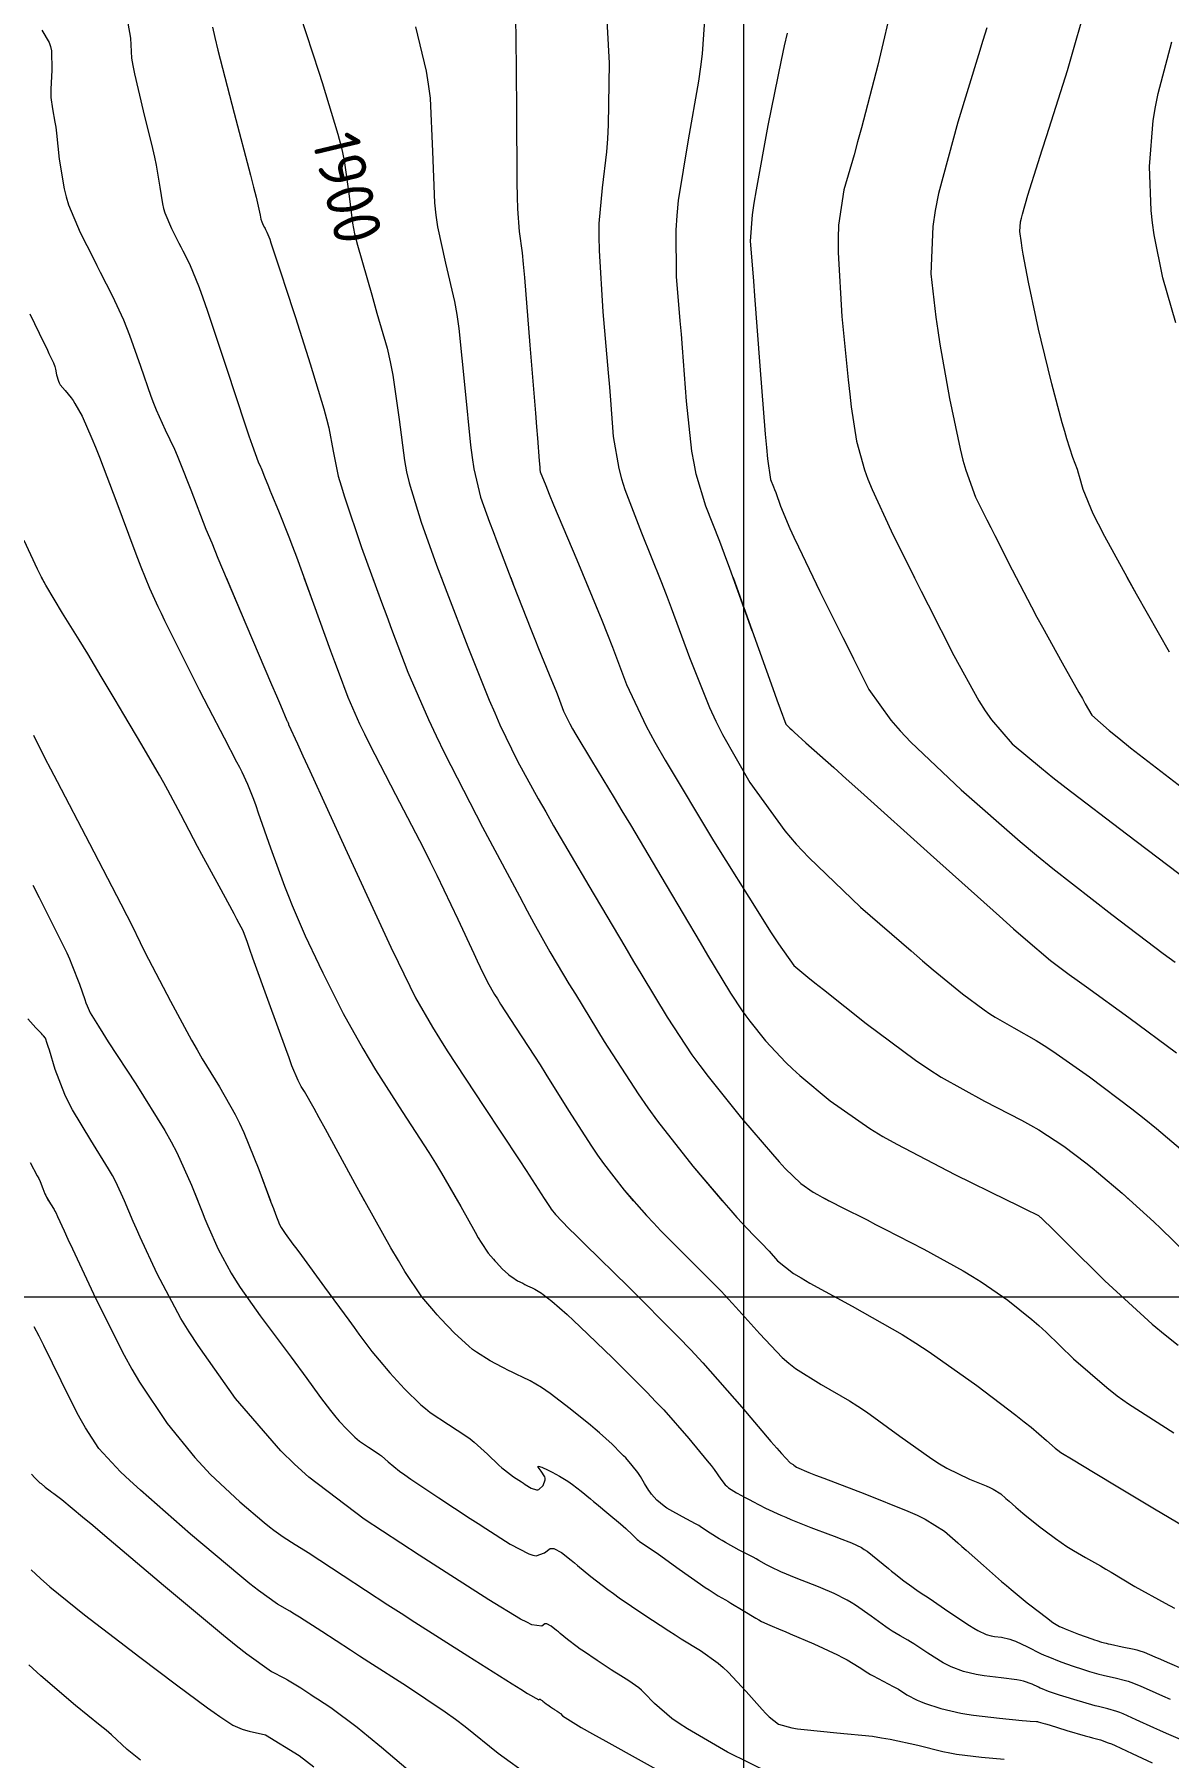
# Model space of a CAD drawing. Header units: millimetres. Extents: x 837475 to 838477, y 1189012 to 1191015.
# Drawn here: x 838219.6 to 838310.6, y 1189176.9 to 1189315.1 of the extents above; entities that cross this region are included whole.
import ezdxf

# ---------------------------------------------------------------- set-up
doc = ezdxf.new("R2010")
doc.units = ezdxf.units.MM
doc.header["$LTSCALE"] = 0.3
doc.layers.add('COORD', color=253, linetype='Continuous', lineweight=20)
doc.layers.add('COTAS 10', color=7, linetype='Continuous', lineweight=9, true_color=0x6e3e2d)
doc.layers.add('COTAS INT', color=7, linetype='Continuous', lineweight=5, true_color=0x9fa19f)
doc.styles.get("Standard").update_dxf_attribs({"font": 'isocp2.shx', "bigfont": '@extfont2.shx'})

msp = doc.modelspace()

# ---------------------------------------------------------------- linework, layer by layer
at = {"layer": 'COORD'}
for p, q in [((838276.51, 1189013.87), (838276.51, 1191013.87)), ((837476.51, 1189213.87), (838476.51, 1189213.87))]:
    msp.add_line(p, q, dxfattribs=at)
at = {"layer": 'COTAS 10'}
for points in [[(838240.88, 1189316.78), (838242.4, 1189312.13), (838242.66, 1189311.28), (838243.92, 1189307.15), (838244.21, 1189306.04), (838244.44, 1189305.04), (838244.81, 1189302.4), (838245.09, 1189300.01), (838245.27, 1189299.16), (838245.49, 1189298.24), (838246.65, 1189294.25), (838247.06, 1189292.8), (838247.87, 1189289.98), (838248.12, 1189288.87), (838248.34, 1189287.81), (838248.83, 1189284.25), (838249.26, 1189280.96), (838249.44, 1189280.07), (838249.64, 1189279.18), (838250.6, 1189276.01), (838251.85, 1189272.58), (838252.25, 1189271.52)], [(838279.97, 1189315.26), (838279.75, 1189314.24), (838279.51, 1189313.09), (838278.44, 1189307.83), (838277.48, 1189302.68), (838277.31, 1189301.6), (838277.17, 1189300.67), (838277.01, 1189298.57), (838277.19, 1189296.35), (838277.27, 1189295.35), (838277.36, 1189294.19), (838277.78, 1189288.57), (838278.22, 1189283.09), (838278.32, 1189282), (838278.41, 1189281.11), (838278.65, 1189279.44), (838278.88, 1189278.85), (838278.97, 1189278.63), (838279.06, 1189278.39), (838279.44, 1189277.31), (838280.19, 1189275.51), (838280.51, 1189274.81), (838280.88, 1189274.03), (838282.6, 1189270.47)], [(838220.48, 1189270.97), (838220.15, 1189271.6), (838219.82, 1189272.24), (838218.76, 1189274.55)], [(838312.61, 1189177.9), (838310.41, 1189178.85), (838309.89, 1189179.08), (838309.41, 1189179.3), (838307.99, 1189179.95), (838306.93, 1189180.42), (838306.68, 1189180.52), (838306.44, 1189180.61), (838305.71, 1189180.82), (838304.95, 1189181), (838304.7, 1189181.07), (838304.42, 1189181.14), (838303.25, 1189181.48), (838302.1, 1189181.84), (838301.84, 1189181.92), (838301.6, 1189182), (838300.94, 1189182.22), (838300.43, 1189182.42), (838300.29, 1189182.49), (838300.15, 1189182.55), (838299.64, 1189182.8), (838298.95, 1189183.04), (838298.7, 1189183.1), (838298.41, 1189183.16), (838297.15, 1189183.32), (838295.8, 1189183.48), (838295.46, 1189183.53), (838295.15, 1189183.59), (838294.12, 1189183.82), (838293.13, 1189184.2), (838292.83, 1189184.35), (838292.51, 1189184.52), (838291.28, 1189185.28), (838290.14, 1189186.04), (838289.88, 1189186.2), (838289.65, 1189186.34), (838289.04, 1189186.69), (838288.41, 1189187.06), (838288.17, 1189187.22), (838287.91, 1189187.4), (838286.73, 1189188.25), (838285.45, 1189189.14), (838285.12, 1189189.35), (838284.8, 1189189.53), (838283.75, 1189190.07), (838282.69, 1189190.52), (838282.36, 1189190.66), (838282.02, 1189190.8), (838280.69, 1189191.32), (838279.46, 1189191.82), (838279.19, 1189191.94), (838278.95, 1189192.05), (838278.31, 1189192.38), (838277.71, 1189192.73), (838277.49, 1189192.85), (838277.24, 1189192.99), (838276.14, 1189193.56), (838275.02, 1189194.17), (838274.75, 1189194.32), (838274.51, 1189194.47), (838273.8, 1189194.93), (838273.11, 1189195.38), (838272.88, 1189195.52), (838272.63, 1189195.66), (838271.57, 1189196.22), (838270.55, 1189196.78), (838270.31, 1189196.93), (838270.1, 1189197.07), (838269.51, 1189197.56), (838269.09, 1189198.05), (838268.98, 1189198.2), (838268.88, 1189198.34), (838268.54, 1189198.9), (838268.21, 1189199.47), (838268.1, 1189199.62), (838267.99, 1189199.78), (838267.55, 1189200.34), (838267.02, 1189200.95), (838266.85, 1189201.13), (838266.67, 1189201.32), (838265.93, 1189202.05), (838264.93, 1189202.96), (838264.58, 1189203.26), (838264.2, 1189203.58), (838262.57, 1189204.89), (838260.97, 1189206.11), (838260.6, 1189206.37), (838260.27, 1189206.6), (838259.36, 1189207.14), (838258.73, 1189207.44), (838258.58, 1189207.51), (838258.45, 1189207.57), (838258.02, 1189207.78), (838257.51, 1189208.03), (838257.32, 1189208.13), (838257.11, 1189208.24), (838256.15, 1189208.73), (838255.04, 1189209.43), (838254.73, 1189209.66), (838254.42, 1189209.91), (838253.29, 1189210.96), (838252.19, 1189212.12), (838251.9, 1189212.44), (838251.62, 1189212.75), (838250.65, 1189213.88), (838249.3, 1189215.9), (838248.78, 1189216.78), (838248.18, 1189217.8), (838245.48, 1189222.64), (838242.93, 1189227.32), (838242.42, 1189228.24), (838242.01, 1189228.99), (838241.24, 1189230.35), (838241.04, 1189230.66), (838240.99, 1189230.75), (838240.93, 1189230.85), (838240.73, 1189231.23), (838240.24, 1189232.42), (838240.01, 1189233.04), (838239.74, 1189233.77), (838238.41, 1189237.44), (838237.11, 1189241.04), (838236.86, 1189241.73), (838236.66, 1189242.3), (838236.32, 1189243.23), (838236.01, 1189243.83), (838235.82, 1189244.18), (838235.59, 1189244.61), (838234.39, 1189246.82), (838233.01, 1189249.37), (838232.67, 1189250.01), (838232.35, 1189250.62), (838231.32, 1189252.58), (838230.29, 1189254.51), (838229.96, 1189255.1), (838229.61, 1189255.72), (838228.2, 1189258.15), (838226.76, 1189260.58), (838226.06, 1189261.77), (838224.94, 1189263.65), (838223.85, 1189265.47), (838223.52, 1189266.01), (838223.17, 1189266.57), (838221.83, 1189268.71), (838220.48, 1189270.97), (838220.15, 1189271.59)], [(838252.23, 1189271.59), (838252.25, 1189271.52), (838252.67, 1189270.41), (838254.35, 1189266.01), (838256.07, 1189261.74), (838256.51, 1189260.72), (838256.93, 1189259.76), (838258.34, 1189256.85), (838260, 1189253.82), (838260.6, 1189252.78), (838261.24, 1189251.65), (838264.05, 1189246.85), (838266.94, 1189241.97), (838267.65, 1189240.79), (838268.31, 1189239.68), (838270.35, 1189236.3), (838272.34, 1189233.3), (838272.97, 1189232.44), (838273.63, 1189231.55), (838276.31, 1189228.22), (838278.8, 1189225.32), (838279.34, 1189224.71), (838279.83, 1189224.18), (838281.07, 1189222.98), (838282.07, 1189222.28), (838282.42, 1189222.08), (838282.78, 1189221.87), (838284.33, 1189221.07), (838286.39, 1189220.04), (838287.08, 1189219.69), (838287.82, 1189219.31), (838290.95, 1189217.69), (838294.09, 1189215.96), (838294.84, 1189215.51), (838295.55, 1189215.08), (838297.69, 1189213.62), (838299.6, 1189212.07), (838300.17, 1189211.57), (838300.75, 1189211.05), (838302.97, 1189208.91), (838305.62, 1189206.59), (838306.47, 1189205.94), (838307.37, 1189205.3), (838311.02, 1189202.97)], [(838282.06, 1189271.59), (838282.6, 1189270.47), (838284.45, 1189266.76), (838284.89, 1189265.88), (838285.3, 1189265.05), (838286.54, 1189262.6), (838288.31, 1189260.13), (838289.05, 1189259.29), (838289.91, 1189258.38), (838293.93, 1189254.54), (838298.68, 1189250.4), (838299.99, 1189249.31), (838301.3, 1189248.24), (838306.02, 1189244.54), (838310.16, 1189241.42), (838311.11, 1189240.72)], [(838246.07, 1189221.59), (838245.48, 1189222.64)], [(838282.78, 1189221.87), (838283.32, 1189221.59)], [(838259.38, 1189175.37), (838256.79, 1189177.25), (838254.13, 1189179.39), (838253.35, 1189179.97), (838252.54, 1189180.56), (838249.43, 1189182.64), (838246.42, 1189184.57), (838245.66, 1189185.06), (838244.94, 1189185.52), (838242.64, 1189187.02), (838240.84, 1189188.18), (838240.43, 1189188.43), (838240.06, 1189188.66), (838239.07, 1189189.22), (838237.56, 1189190.31), (838236.87, 1189190.86), (838236.05, 1189191.53), (838232.09, 1189194.85), (838228.08, 1189198.36), (838227.23, 1189199.14), (838226.49, 1189199.85), (838224.74, 1189201.72), (838223.66, 1189203.37), (838223.34, 1189203.94), (838223.01, 1189204.54), (838221.72, 1189207.13), (838220.34, 1189209.96), (838219.95, 1189210.72), (838219.54, 1189211.48)]]:
    msp.add_lwpolyline(points, dxfattribs=at)
at = {"layer": 'COTAS INT'}
for points in [[(838265.38, 1189318.76), (838265.69, 1189312.85), (838265.61, 1189307.9), (838265.55, 1189306.77), (838265.48, 1189305.74), (838265.13, 1189302.85), (838264.87, 1189299.97), (838264.86, 1189298.94), (838264.88, 1189297.81), (838265.18, 1189292.9), (838265.61, 1189287.99), (838265.71, 1189286.86), (838265.79, 1189285.82), (838266.02, 1189282.9), (838266.47, 1189280.33), (838266.69, 1189279.51), (838266.96, 1189278.65), (838268.28, 1189275.16), (838269.84, 1189271.31)], [(838288.52, 1189318.06), (838287.26, 1189312.68), (838285.94, 1189307.66), (838285.63, 1189306.52), (838285.35, 1189305.5), (838284.53, 1189302.68), (838284.1, 1189299.85), (838284.07, 1189298.8), (838284.07, 1189297.65), (838284.37, 1189292.53), (838284.87, 1189287.43), (838285, 1189286.29), (838285.12, 1189285.26), (838285.53, 1189282.53), (838286.18, 1189280.22), (838286.46, 1189279.46), (838286.79, 1189278.65), (838288.32, 1189275.32), (838290.2, 1189271.55)], [(838308, 1189270.25), (838305.46, 1189274.88), (838304.95, 1189275.85), (838304.53, 1189276.69), (838303.72, 1189278.63), (838303.44, 1189279.68), (838303.35, 1189279.96), (838303.27, 1189280.24), (838302.91, 1189281.21), (838302.42, 1189282.7), (838302.25, 1189283.3), (838302.05, 1189283.98), (838301.21, 1189287.13), (838300.35, 1189290.61), (838300.14, 1189291.51), (838299.95, 1189292.38), (838299.35, 1189295.27), (838298.93, 1189297.53), (838298.85, 1189298.01), (838298.78, 1189298.42), (838298.64, 1189299.35), (838298.71, 1189300.11), (838298.78, 1189300.4), (838298.86, 1189300.74), (838299.29, 1189302.26), (838300.12, 1189304.87), (838300.44, 1189305.89), (838300.81, 1189307.04), (838302.48, 1189312.26), (838304.17, 1189318.16)], [(838277.18, 1189267.3), (838275.38, 1189272.31), (838274.96, 1189273.45), (838274.57, 1189274.48), (838273.46, 1189277.3), (838272.68, 1189279.88), (838272.51, 1189280.76), (838272.34, 1189281.71), (838271.9, 1189285.74), (838271.57, 1189290), (838271.49, 1189291.1), (838271.4, 1189292.17), (838271.1, 1189295.74), (838271.07, 1189299.45), (838271.15, 1189300.61), (838271.27, 1189301.82), (838272.05, 1189306.69), (838272.89, 1189311.41), (838273.05, 1189312.54), (838273.18, 1189313.58), (838273.39, 1189316.69)], [(838220.17, 1189315.48), (838220.76, 1189314.51), (838220.86, 1189314.18), (838220.93, 1189313.82), (838220.96, 1189312.29), (838220.89, 1189310.77), (838220.89, 1189310.42), (838220.9, 1189310.09), (838221.03, 1189309.18), (838221.22, 1189308.11), (838221.28, 1189307.7), (838221.34, 1189307.24), (838221.55, 1189305.14), (838221.95, 1189302.75), (838222.12, 1189302.11), (838222.31, 1189301.48), (838223.24, 1189299.26), (838224.3, 1189297.17), (838224.58, 1189296.61), (838224.85, 1189296.07), (838225.8, 1189294.21), (838226.71, 1189292.25), (838226.96, 1189291.65), (838227.2, 1189291.02), (838228.08, 1189288.54), (838228.91, 1189286.14), (838229.13, 1189285.57), (838229.35, 1189285.03), (838230.07, 1189283.44), (838230.81, 1189281.89), (838231.03, 1189281.38), (838231.25, 1189280.84), (838232.12, 1189278.61), (838233.34, 1189275.47), (838233.8, 1189274.36), (838234.3, 1189273.14), (838236.53, 1189267.84)], [(838227.07, 1189316.04), (838227.27, 1189314.84), (838227.37, 1189313.25), (838227.46, 1189312.65), (838227.59, 1189311.99), (838228.31, 1189309.01), (838229.06, 1189305.99), (838229.22, 1189305.29), (838229.35, 1189304.66), (838229.63, 1189302.89), (838229.85, 1189301.55), (838229.94, 1189301.19), (838230.05, 1189300.83), (838230.57, 1189299.58), (838231.17, 1189298.41), (838231.33, 1189298.1), (838231.48, 1189297.79), (838232.02, 1189296.74), (838232.79, 1189294.85), (838233.09, 1189294.01), (838233.43, 1189293.03), (838234.99, 1189288.37), (838236.49, 1189283.84), (838236.79, 1189282.94), (838237.04, 1189282.21), (838237.54, 1189280.85), (838237.72, 1189280.47), (838237.77, 1189280.34), (838237.83, 1189280.21), (838238.04, 1189279.66), (838238.35, 1189278.87), (838238.47, 1189278.58), (838238.6, 1189278.27), (838239.17, 1189276.92), (838239.99, 1189274.84), (838240.29, 1189274.08), (838240.6, 1189273.23), (838241.98, 1189269.46)], [(838233.85, 1189315.73), (838234.04, 1189314.89), (838234.29, 1189313.88), (838235.59, 1189308.84), (838236.9, 1189303.86), (838237.15, 1189302.89), (838237.36, 1189302.08), (838237.7, 1189300.64), (838237.75, 1189300.34), (838237.77, 1189300.26), (838237.79, 1189300.19), (838237.91, 1189299.91), (838238.04, 1189299.65), (838238.08, 1189299.58), (838238.11, 1189299.51), (838238.23, 1189299.28), (838238.45, 1189298.72), (838238.54, 1189298.44), (838238.65, 1189298.12), (838239.19, 1189296.51), (838239.96, 1189294.14), (838240.22, 1189293.32), (838240.51, 1189292.45), (838241.7, 1189288.72), (838242.8, 1189285.11), (838243.02, 1189284.31), (838243.2, 1189283.59), (838243.54, 1189281.71), (838243.96, 1189279.71), (838244.18, 1189278.93), (838244.45, 1189278.04), (838245.83, 1189274), (838247.43, 1189269.6)], [(838250.14, 1189315.76), (838251.01, 1189312.21), (838251.18, 1189311.15), (838251.32, 1189310.04), (838251.53, 1189305.76), (838251.69, 1189301.64), (838251.79, 1189300.64), (838251.91, 1189299.7), (838252.56, 1189296.79), (838253.29, 1189293.73), (838253.46, 1189292.69), (838253.63, 1189291.56), (838254.12, 1189286.79), (838254.56, 1189282.21), (838254.69, 1189281.21), (838254.83, 1189280.31), (838255.36, 1189278.03), (838256.1, 1189276.01), (838256.38, 1189275.28), (838256.69, 1189274.48), (838258.03, 1189270.97)], [(838258.18, 1189316.19), (838258.21, 1189315.01), (838258.25, 1189309.13), (838258.29, 1189303.28), (838258.31, 1189302.12), (838258.33, 1189301.15), (838258.46, 1189299.34), (838258.7, 1189297.62), (838258.79, 1189296.73), (838258.89, 1189295.65), (838259.34, 1189290.22), (838259.77, 1189284.76), (838259.85, 1189283.67), (838259.93, 1189282.75), (838260.07, 1189280.95), (838260.12, 1189280.43), (838260.12, 1189280.33), (838260.13, 1189280.24), (838260.15, 1189280.07), (838260.6, 1189278.96), (838260.89, 1189278.27), (838261.24, 1189277.42), (838263.09, 1189273.01), (838265.1, 1189268.15)], [(838296, 1189315.67), (838295.69, 1189314.65), (838295.34, 1189313.5), (838293.67, 1189308.1), (838292.13, 1189302.38), (838291.86, 1189301.01), (838291.66, 1189299.74), (838291.51, 1189295.94), (838291.91, 1189292.47), (838292.06, 1189291.41), (838292.23, 1189290.3), (838293, 1189285.94), (838293.85, 1189281.9), (838294.08, 1189280.99), (838294.31, 1189280.18), (838295.09, 1189278.03), (838296.01, 1189276.2), (838296.31, 1189275.59), (838296.64, 1189274.94), (838298.03, 1189272.21), (838299.58, 1189269.23)], [(838311.18, 1189292.01), (838310.13, 1189295.63), (838309.43, 1189299.08), (838309.3, 1189300.04), (838309.19, 1189301.01), (838309.05, 1189304.55), (838309.35, 1189308.25), (838309.53, 1189309.33), (838309.74, 1189310.42), (838310.85, 1189314.55)], [(838219.2, 1189292.74), (838220.33, 1189290.4), (838220.56, 1189289.94), (838220.74, 1189289.55), (838221.11, 1189288.8), (838221.22, 1189288.5), (838221.24, 1189288.4), (838221.27, 1189288.29), (838221.35, 1189287.83), (838221.5, 1189287.32), (838221.57, 1189287.19), (838221.65, 1189287.05), (838222.03, 1189286.58), (838222.52, 1189285.99), (838222.67, 1189285.77), (838222.82, 1189285.54), (838223.39, 1189284.52), (838224.19, 1189282.74), (838224.48, 1189282.04), (838224.79, 1189281.24), (838226.19, 1189277.57), (838227.55, 1189273.92), (838227.85, 1189273.13), (838228.12, 1189272.43), (838228.8, 1189270.73)], [(838228.46, 1189271.59), (838228.8, 1189270.73), (838229.47, 1189269.26), (838229.73, 1189268.72), (838230.02, 1189268.12), (838231.34, 1189265.46), (838232.8, 1189262.58), (838233.18, 1189261.84), (838233.55, 1189261.12), (838234.8, 1189258.73), (838235.8, 1189256.8), (838236.02, 1189256.38), (838236.21, 1189255.99), (838236.68, 1189255), (838237.14, 1189253.8), (838237.33, 1189253.28), (838237.54, 1189252.69), (838238.53, 1189249.9), (838239.65, 1189246.81), (838239.96, 1189246.03), (838240.26, 1189245.28), (838241.3, 1189242.84), (838242.39, 1189240.53), (838242.72, 1189239.86), (838243.06, 1189239.18), (838244.36, 1189236.61), (838245.93, 1189233.79), (838246.43, 1189232.95), (838246.95, 1189232.08), (838249.09, 1189228.75), (838251.23, 1189225.45), (838251.75, 1189224.61), (838252.24, 1189223.8), (838253.78, 1189221.13), (838254.94, 1189219.06), (838255.19, 1189218.62), (838255.42, 1189218.24), (838255.99, 1189217.38), (838256.41, 1189216.9), (838256.53, 1189216.76), (838256.65, 1189216.62), (838257.12, 1189216.13), (838257.61, 1189215.68), (838257.74, 1189215.57), (838257.88, 1189215.47), (838258.35, 1189215.17), (838258.76, 1189214.96), (838258.85, 1189214.91), (838258.93, 1189214.87), (838259.15, 1189214.76), (838259.33, 1189214.68), (838259.39, 1189214.65), (838259.46, 1189214.62), (838259.73, 1189214.49), (838260.12, 1189214.26), (838260.26, 1189214.16), (838260.41, 1189214.05), (838261.1, 1189213.52), (838262.33, 1189212.45), (838262.82, 1189211.99), (838263.38, 1189211.47), (838265.96, 1189208.98), (838268.74, 1189206.2), (838269.42, 1189205.49), (838270.07, 1189204.8), (838272.09, 1189202.52), (838273.56, 1189200.73), (838273.87, 1189200.35), (838274.12, 1189200.02), (838274.66, 1189199.24), (838275, 1189198.8), (838275.13, 1189198.68), (838275.27, 1189198.56), (838275.92, 1189198.15), (838276.72, 1189197.72), (838276.97, 1189197.59), (838277.23, 1189197.46), (838278.25, 1189196.93), (838279.47, 1189196.36), (838279.86, 1189196.19), (838280.26, 1189196.02), (838281.89, 1189195.37), (838283.45, 1189194.78), (838283.82, 1189194.64), (838284.16, 1189194.51), (838285.13, 1189194.15), (838285.94, 1189193.76), (838286.17, 1189193.62), (838286.4, 1189193.47), (838287.26, 1189192.79), (838288.12, 1189192.07), (838288.34, 1189191.88), (838288.57, 1189191.7), (838289.35, 1189191.1), (838289.97, 1189190.64), (838290.09, 1189190.55), (838290.2, 1189190.48), (838290.39, 1189190.35), (838290.82, 1189190.06), (838291.07, 1189189.9), (838291.37, 1189189.69), (838292.96, 1189188.61), (838294.62, 1189187.52), (838294.97, 1189187.3), (838295.27, 1189187.12), (838295.95, 1189186.78), (838296.36, 1189186.68), (838296.49, 1189186.66), (838296.63, 1189186.64), (838297.17, 1189186.57), (838297.85, 1189186.42), (838298.07, 1189186.34), (838298.3, 1189186.25), (838299.26, 1189185.8), (838300.31, 1189185.27), (838300.6, 1189185.14), (838300.89, 1189185.02), (838301.94, 1189184.6), (838302.93, 1189184.25), (838303.18, 1189184.16), (838303.43, 1189184.08), (838304.23, 1189183.83), (838305, 1189183.61), (838305.22, 1189183.56), (838305.44, 1189183.5), (838306.29, 1189183.32), (838307.13, 1189183.11), (838307.35, 1189183.04), (838307.57, 1189182.97), (838308.31, 1189182.66), (838309.56, 1189182.1), (838310.09, 1189181.86), (838310.71, 1189181.59)], [(838234.95, 1189271.59), (838236.53, 1189267.84), (838238.59, 1189263), (838238.99, 1189262.08), (838239.31, 1189261.33), (838239.83, 1189260.11), (838239.86, 1189260.05), (838239.87, 1189260.04), (838239.87, 1189260.02), (838239.9, 1189259.98), (838239.92, 1189259.94), (838239.93, 1189259.92), (838239.94, 1189259.9), (838239.94, 1189259.88), (838239.95, 1189259.87), (838239.95, 1189259.86), (838239.97, 1189259.8), (838240.68, 1189258.24), (838241.12, 1189257.27), (838241.67, 1189256.08), (838244.52, 1189249.86), (838247.53, 1189243.32), (838248.18, 1189241.93), (838248.75, 1189240.72), (838250.14, 1189237.86), (838251.51, 1189235.51), (838252.07, 1189234.61), (838252.7, 1189233.62), (838255.63, 1189229.14), (838258.46, 1189224.87), (838259.03, 1189224), (838259.51, 1189223.27), (838260.48, 1189221.76), (838260.85, 1189221.19), (838260.95, 1189221.05), (838261.05, 1189220.91), (838261.38, 1189220.49), (838262.47, 1189219.37), (838263.05, 1189218.79), (838263.74, 1189218.11), (838267.24, 1189214.69), (838271.23, 1189210.68), (838272.24, 1189209.62), (838273.21, 1189208.59), (838276.34, 1189205.03), (838278.68, 1189202.27), (838279.14, 1189201.74), (838279.52, 1189201.31), (838280.22, 1189200.56), (838280.41, 1189200.46), (838280.47, 1189200.42), (838280.52, 1189200.38), (838280.74, 1189200.22), (838281.72, 1189199.79), (838282.26, 1189199.57), (838282.91, 1189199.32), (838286.21, 1189198.07), (838289.66, 1189196.69), (838290.4, 1189196.35), (838291.05, 1189196.03), (838292.61, 1189195.07), (838293.67, 1189194.14), (838294, 1189193.85), (838294.35, 1189193.54), (838295.74, 1189192.31), (838297.19, 1189191.05), (838297.57, 1189190.72), (838297.95, 1189190.41), (838299.25, 1189189.34), (838300.33, 1189188.49), (838300.57, 1189188.3), (838300.78, 1189188.14), (838301.31, 1189187.74), (838301.84, 1189187.44), (838302.06, 1189187.34), (838302.29, 1189187.24), (838303.37, 1189186.82), (838304.42, 1189186.45), (838304.63, 1189186.37), (838304.82, 1189186.3), (838305.21, 1189186.17), (838305.57, 1189186.08), (838305.74, 1189186.05), (838305.93, 1189186), (838306.87, 1189185.81), (838307.82, 1189185.61), (838308.03, 1189185.56), (838308.2, 1189185.51), (838308.63, 1189185.37), (838309.48, 1189184.99), (838309.93, 1189184.8), (838310.47, 1189184.56), (838313.21, 1189183.38)], [(838241.2, 1189271.59), (838241.98, 1189269.46), (838243.34, 1189265.69), (838243.65, 1189264.84), (838243.94, 1189264.07), (838244.72, 1189261.98), (838245.67, 1189259.84), (838246.06, 1189259.04), (838246.5, 1189258.15), (838248.56, 1189254.18), (838250.79, 1189249.88), (838251.34, 1189248.78), (838251.87, 1189247.71), (838253.55, 1189244.18), (838254.83, 1189241.41), (838255.1, 1189240.82), (838255.34, 1189240.31), (838255.93, 1189239.12), (838256.49, 1189238.14), (838256.72, 1189237.77), (838256.98, 1189237.36), (838258.19, 1189235.51), (838259.7, 1189233.19), (838260.15, 1189232.48), (838260.62, 1189231.74), (838262.43, 1189228.82), (838264.27, 1189225.95), (838264.75, 1189225.24), (838265.23, 1189224.56), (838266.89, 1189222.43), (838268.68, 1189220.4), (838269.25, 1189219.8), (838269.84, 1189219.18), (838272.24, 1189216.77), (838274.67, 1189214.34), (838275.28, 1189213.69), (838275.87, 1189213.06), (838277.78, 1189210.9), (838279.59, 1189209.02), (838280.12, 1189208.56), (838280.66, 1189208.14), (838282.71, 1189206.84), (838284.97, 1189205.53), (838285.64, 1189205.1), (838286.34, 1189204.64), (838289.01, 1189202.71), (838291.58, 1189200.89), (838292.21, 1189200.49), (838292.8, 1189200.14), (838294.62, 1189199.25), (838295.96, 1189198.71), (838296.25, 1189198.57), (838296.51, 1189198.45), (838297.12, 1189198.07), (838297.53, 1189197.71), (838297.66, 1189197.6), (838297.79, 1189197.48), (838298.34, 1189197), (838298.9, 1189196.51), (838299.05, 1189196.38), (838299.2, 1189196.26), (838299.71, 1189195.84), (838300.28, 1189195.4), (838300.47, 1189195.26), (838300.67, 1189195.11), (838301.5, 1189194.5), (838302.43, 1189193.86), (838302.7, 1189193.7), (838302.96, 1189193.53), (838303.92, 1189192.97), (838305.12, 1189192.29), (838305.54, 1189192.04), (838305.98, 1189191.78), (838307.89, 1189190.64), (838310.3, 1189189.29), (838311.07, 1189188.9)], [(838246.71, 1189271.59), (838247.43, 1189269.6), (838247.84, 1189268.49), (838248.23, 1189267.43), (838249.53, 1189264), (838251.19, 1189260.19), (838251.81, 1189258.89), (838252.49, 1189257.49), (838255.54, 1189251.56), (838258.49, 1189246.01), (838259.12, 1189244.84), (838259.66, 1189243.84), (838260.92, 1189241.56), (838262.03, 1189239.71), (838262.47, 1189238.98), (838262.98, 1189238.15), (838265.29, 1189234.36), (838268.02, 1189230.15), (838268.79, 1189229.05), (838269.56, 1189227.98), (838272.4, 1189224.36), (838274.89, 1189221.44), (838275.45, 1189220.8), (838275.94, 1189220.25), (838277.25, 1189218.85), (838278.11, 1189217.99), (838278.33, 1189217.76), (838278.53, 1189217.54), (838279.21, 1189216.77), (838280.5, 1189215.76), (838281.1, 1189215.39), (838281.8, 1189214.97), (838285.2, 1189213.12), (838289.21, 1189210.85), (838290.3, 1189210.17), (838291.38, 1189209.47), (838295.2, 1189206.77), (838298.34, 1189204.37), (838299, 1189203.85), (838299.56, 1189203.41), (838300.79, 1189202.36), (838301.49, 1189201.74), (838301.71, 1189201.57), (838301.95, 1189201.4), (838302.92, 1189200.79), (838304.56, 1189199.81), (838305.22, 1189199.41), (838305.98, 1189198.96), (838309.45, 1189196.86), (838313.12, 1189194.7)], [(838257.79, 1189271.59), (838258.03, 1189270.97), (838259.4, 1189267.44), (838259.73, 1189266.63), (838260.02, 1189265.89), (838260.87, 1189263.8), (838261.46, 1189262.37), (838261.6, 1189262.04), (838261.72, 1189261.73), (838262.04, 1189260.87), (838262.53, 1189259.85), (838262.75, 1189259.44), (838263.01, 1189258.99), (838264.27, 1189256.91), (838266.1, 1189253.9), (838266.72, 1189252.86), (838267.4, 1189251.73), (838270.26, 1189246.91), (838273, 1189242.29), (838273.59, 1189241.29), (838274.11, 1189240.41), (838275.42, 1189238.24), (838276.36, 1189236.82), (838276.66, 1189236.41), (838276.97, 1189235.99), (838278.24, 1189234.4), (838279.88, 1189232.67), (838280.42, 1189232.16), (838281, 1189231.63), (838283.44, 1189229.59), (838286.61, 1189227.39), (838287.65, 1189226.75), (838288.78, 1189226.11), (838293.44, 1189223.68), (838297.59, 1189221.66), (838298.4, 1189221.26), (838299.05, 1189220.94), (838300.14, 1189220.39), (838300.26, 1189220.3), (838300.29, 1189220.28), (838300.33, 1189220.25), (838300.45, 1189220.14), (838301.3, 1189219.31), (838301.78, 1189218.82), (838302.38, 1189218.23), (838305.46, 1189215.16), (838309.26, 1189211.67), (838310.31, 1189210.82), (838311.36, 1189210.01)], [(838263.68, 1189271.59), (838265.1, 1189268.15), (838265.56, 1189267.02), (838265.97, 1189265.98), (838267.09, 1189263.01), (838268.67, 1189259.65), (838269.37, 1189258.36), (838270.19, 1189256.93), (838274.08, 1189250.45), (838277.89, 1189244.36), (838278.65, 1189243.17), (838279.28, 1189242.19), (838280.51, 1189240.45), (838281.64, 1189239.52), (838282.21, 1189239.06), (838282.9, 1189238.52), (838286.32, 1189235.81), (838290.29, 1189232.85), (838291.34, 1189232.15), (838292.35, 1189231.5), (838295.81, 1189229.57), (838298.78, 1189228.05), (838299.5, 1189227.65), (838300.17, 1189227.26), (838302.19, 1189225.96), (838303.95, 1189224.63), (838304.46, 1189224.23), (838304.97, 1189223.81), (838306.87, 1189222.19), (838308.85, 1189220.4), (838309.41, 1189219.88), (838309.97, 1189219.35), (838312.03, 1189217.34)], [(838269.73, 1189271.59), (838269.84, 1189271.31), (838270.26, 1189270.23), (838270.68, 1189269.15), (838272.14, 1189265.16), (838273.75, 1189261.16), (838274.26, 1189260.07), (838274.8, 1189258.99), (838276.98, 1189255.13), (838279.78, 1189251.27), (838280.71, 1189250.19), (838281.71, 1189249.11), (838285.87, 1189245.13), (838289.92, 1189241.62), (838290.85, 1189240.83), (838291.69, 1189240.11), (838294.05, 1189238.18), (838295.78, 1189236.89), (838296.23, 1189236.58), (838296.67, 1189236.3), (838298.18, 1189235.46), (838299.97, 1189234.44), (838300.6, 1189234.04), (838301.29, 1189233.58), (838304.24, 1189231.53), (838307.65, 1189228.96), (838308.62, 1189228.18), (838309.61, 1189227.37), (838313.3, 1189224.24)], [(838275.64, 1189271.59), (838277.18, 1189267.3), (838278.83, 1189262.67), (838279.15, 1189261.78), (838279.41, 1189261.05), (838279.88, 1189259.81), (838280.18, 1189259.5), (838280.34, 1189259.35), (838280.53, 1189259.18), (838281.48, 1189258.33), (838283.72, 1189256.34), (838284.72, 1189255.44), (838285.89, 1189254.4), (838291.48, 1189249.37), (838297.02, 1189244.41), (838298.15, 1189243.4), (838299.11, 1189242.56), (838301.12, 1189240.85), (838302.62, 1189239.74), (838303.26, 1189239.28), (838303.99, 1189238.75), (838307.41, 1189236.28), (838311.23, 1189233.44)], [(838290.18, 1189271.59), (838290.2, 1189271.55), (838290.74, 1189270.48), (838291.29, 1189269.39), (838293.35, 1189265.32), (838295.36, 1189261.7), (838295.88, 1189260.89), (838296.38, 1189260.16), (838298.03, 1189258.23), (838300.38, 1189256.28), (838301.31, 1189255.54), (838302.37, 1189254.71), (838307.22, 1189251.01), (838312.19, 1189247.25)], [(838298.36, 1189271.59), (838299.58, 1189269.23), (838300.02, 1189268.41), (838300.46, 1189267.6), (838302.05, 1189264.73), (838303.39, 1189262.36), (838303.67, 1189261.88), (838303.9, 1189261.46), (838304.43, 1189260.55), (838305.81, 1189259.31), (838306.59, 1189258.68), (838307.54, 1189257.93), (838312.39, 1189254.17)], [(838310.65, 1189265.59), (838308, 1189270.25), (838307.27, 1189271.59)], [(838219.49, 1189258.94), (838220.42, 1189257.1), (838220.87, 1189256.23), (838221.39, 1189255.22), (838223.98, 1189250.25), (838226.5, 1189245.4), (838226.99, 1189244.46), (838227.39, 1189243.68), (838228.07, 1189242.3), (838228.49, 1189241.42), (838228.73, 1189240.96), (838229.02, 1189240.4), (838230.48, 1189237.6), (838232.18, 1189234.46), (838232.62, 1189233.69), (838233.04, 1189232.97), (838234.42, 1189230.71), (838235.68, 1189228.5), (838236.03, 1189227.81), (838236.37, 1189227.07), (838237.57, 1189224.1), (838238.55, 1189221.47), (838238.75, 1189220.95), (838238.91, 1189220.51), (838239.24, 1189219.69), (838239.38, 1189219.43), (838239.42, 1189219.36), (838239.48, 1189219.28), (838239.69, 1189218.97), (838240.32, 1189218.11), (838240.63, 1189217.69), (838241.01, 1189217.18), (838242.84, 1189214.65), (838244.79, 1189212), (838245.22, 1189211.41), (838245.61, 1189210.88), (838246.66, 1189209.5), (838247.52, 1189208.44), (838247.8, 1189208.12), (838248.08, 1189207.79), (838249.26, 1189206.5), (838250.57, 1189205.22), (838250.95, 1189204.91), (838251.34, 1189204.6), (838252.79, 1189203.63), (838254.18, 1189202.73), (838254.53, 1189202.48), (838254.86, 1189202.22), (838255.93, 1189201.26), (838256.84, 1189200.38), (838257.07, 1189200.17), (838257.3, 1189199.99), (838258.02, 1189199.44), (838258.65, 1189199.03), (838258.81, 1189198.93), (838258.96, 1189198.83), (838259.44, 1189198.52), (838259.85, 1189198.39), (838259.96, 1189198.4), (838260.06, 1189198.43), (838260.4, 1189198.74), (838260.56, 1189199.19), (838260.56, 1189199.32), (838260.53, 1189199.44), (838260.24, 1189199.89), (838259.99, 1189200.21), (838259.99, 1189200.25), (838260.01, 1189200.28), (838260.3, 1189200.2), (838260.8, 1189199.97), (838260.95, 1189199.9), (838261.11, 1189199.82), (838261.72, 1189199.49), (838262.38, 1189199.09), (838262.57, 1189198.96), (838262.75, 1189198.83), (838263.44, 1189198.29), (838264.2, 1189197.66), (838264.44, 1189197.47), (838264.69, 1189197.26), (838265.67, 1189196.45), (838266.61, 1189195.66), (838266.82, 1189195.47), (838267.02, 1189195.3), (838267.56, 1189194.78), (838267.94, 1189194.41), (838268.04, 1189194.33), (838268.13, 1189194.25), (838268.42, 1189194.06), (838269.02, 1189193.67), (838269.31, 1189193.47), (838269.65, 1189193.23), (838271.32, 1189192.04), (838273.03, 1189190.82), (838273.39, 1189190.57), (838273.71, 1189190.36), (838274.45, 1189189.89), (838275.03, 1189189.57), (838275.23, 1189189.45), (838275.46, 1189189.31), (838276.45, 1189188.7), (838277.47, 1189188.09), (838277.71, 1189187.96), (838277.93, 1189187.84), (838278.59, 1189187.53), (838279.46, 1189187.17), (838279.82, 1189187.02), (838280.23, 1189186.85), (838282.11, 1189186.03), (838284.01, 1189185.16), (838284.43, 1189184.95), (838284.8, 1189184.76), (838285.76, 1189184.18), (838286.46, 1189183.71), (838286.66, 1189183.58), (838286.88, 1189183.46), (838287.68, 1189183.04), (838288.49, 1189182.62), (838288.7, 1189182.51), (838288.9, 1189182.39), (838289.59, 1189181.95), (838290.41, 1189181.51), (838290.69, 1189181.4), (838290.99, 1189181.28), (838292.3, 1189180.86), (838293.91, 1189180.49), (838294.41, 1189180.4), (838294.94, 1189180.32), (838297.03, 1189180.07), (838298.84, 1189179.9), (838299.19, 1189179.87), (838299.48, 1189179.84), (838299.98, 1189179.8), (838300.04, 1189179.8), (838300.06, 1189179.8), (838300.07, 1189179.8), (838300.12, 1189179.79), (838300.5, 1189179.68), (838300.72, 1189179.61), (838301, 1189179.53), (838302.42, 1189179.1), (838303.9, 1189178.66), (838304.21, 1189178.57), (838304.49, 1189178.49), (838305.13, 1189178.33), (838305.75, 1189178.11), (838306, 1189178.01), (838306.3, 1189177.88), (838307.67, 1189177.25), (838309.26, 1189176.5)], [(838219.45, 1189246.89), (838219.94, 1189245.91), (838221.27, 1189243.28), (838222.17, 1189241.46), (838222.38, 1189240.98), (838222.58, 1189240.52), (838223.18, 1189238.97), (838223.61, 1189237.72), (838223.71, 1189237.46), (838223.8, 1189237.22), (838224.04, 1189236.66), (838224.71, 1189235.58), (838225.07, 1189235.02), (838225.5, 1189234.34), (838227.7, 1189230.96), (838230.03, 1189227.21), (838230.54, 1189226.3), (838231, 1189225.45), (838232.19, 1189222.84), (838233.02, 1189220.7), (838233.25, 1189220.14), (838233.48, 1189219.58), (838234.32, 1189217.7), (838235.35, 1189215.78), (838235.71, 1189215.21), (838236.09, 1189214.62), (838237.7, 1189212.34), (838239.37, 1189210.11), (838239.78, 1189209.56), (838240.17, 1189209.03), (838241.42, 1189207.33), (838242.39, 1189206), (838242.61, 1189205.7), (838242.81, 1189205.44), (838243.33, 1189204.75), (838243.76, 1189204.22), (838243.9, 1189204.06), (838244.04, 1189203.9), (838244.63, 1189203.25), (838245.29, 1189202.61), (838245.47, 1189202.45), (838245.67, 1189202.3), (838246.39, 1189201.81), (838247.09, 1189201.37), (838247.27, 1189201.24), (838247.43, 1189201.11), (838247.97, 1189200.63), (838248.88, 1189199.89), (838249.29, 1189199.59), (838249.77, 1189199.26), (838252.03, 1189197.74), (838254.55, 1189196.1), (838255.18, 1189195.69), (838255.79, 1189195.29), (838257.74, 1189194.04), (838259.24, 1189193.25), (838259.56, 1189193.14), (838259.84, 1189193.09), (838260.5, 1189193.33), (838260.95, 1189193.68), (838261.09, 1189193.7), (838261.25, 1189193.69), (838261.87, 1189193.36), (838262.65, 1189192.74), (838262.9, 1189192.54), (838263.16, 1189192.32), (838264.23, 1189191.45), (838265.59, 1189190.4), (838266.04, 1189190.07), (838266.51, 1189189.74), (838268.48, 1189188.4), (838270.49, 1189187.08), (838271, 1189186.76), (838271.48, 1189186.45), (838273.03, 1189185.5), (838274.45, 1189184.48), (838274.84, 1189184.14), (838275.24, 1189183.77), (838276.7, 1189182.21), (838277.98, 1189180.76), (838278.28, 1189180.45), (838278.54, 1189180.19), (838279.28, 1189179.6), (838280.34, 1189179.31), (838280.81, 1189179.23), (838281.35, 1189179.16), (838283.96, 1189178.91), (838286.84, 1189178.62), (838287.56, 1189178.51), (838288.25, 1189178.4), (838290.47, 1189177.9), (838292.48, 1189177.41), (838293.03, 1189177.3), (838293.58, 1189177.2), (838295.57, 1189176.94), (838297.4, 1189176.8)], [(838278.68, 1189175.63), (838275.18, 1189177.34), (838271.99, 1189179.21), (838271.31, 1189179.64), (838270.72, 1189180.05), (838269.32, 1189181.24), (838268.51, 1189182.11), (838268.29, 1189182.31), (838268.07, 1189182.5), (838267.28, 1189183.07), (838266.41, 1189183.6), (838266.14, 1189183.77), (838265.86, 1189183.96), (838264.73, 1189184.69), (838263.64, 1189185.44), (838263.37, 1189185.62), (838263.12, 1189185.81), (838262.36, 1189186.39), (838261.77, 1189186.88), (838261.62, 1189187), (838261.48, 1189187.11), (838261.05, 1189187.46), (838260.7, 1189187.65), (838260.61, 1189187.65), (838260.53, 1189187.64), (838260.28, 1189187.45), (838259.5, 1189187.57), (838259.08, 1189187.77), (838258.58, 1189188.03), (838256.04, 1189189.56), (838252.62, 1189191.75), (838251.56, 1189192.44), (838250.45, 1189193.16), (838246.04, 1189196.04), (838241.58, 1189199.41), (838240.44, 1189200.44), (838239.34, 1189201.51), (838235.71, 1189205.71), (838232.7, 1189209.96), (838231.98, 1189211.06), (838231.33, 1189212.13), (838229.41, 1189215.71), (838228.05, 1189218.66), (838227.75, 1189219.32), (838227.49, 1189219.93), (838226.81, 1189221.59), (838226.11, 1189223.09), (838225.83, 1189223.6), (838225.52, 1189224.15), (838224.09, 1189226.45), (838222.63, 1189228.88), (838222.31, 1189229.5), (838222.01, 1189230.11), (838221.23, 1189232.12), (838220.77, 1189233.66), (838220.67, 1189233.96), (838220.59, 1189234.2), (838220.45, 1189234.64), (838220.3, 1189234.82), (838220.23, 1189234.9), (838220.14, 1189235), (838219.69, 1189235.45), (838219.05, 1189236.18)], [(838219.24, 1189224.65), (838219.8, 1189223.59), (838219.92, 1189223.36), (838220.02, 1189223.14), (838220.25, 1189222.57), (838220.42, 1189222.13), (838220.48, 1189222), (838220.55, 1189221.86), (838220.86, 1189221.35), (838221.16, 1189220.87), (838221.22, 1189220.75), (838221.28, 1189220.65), (838221.43, 1189220.33), (838221.95, 1189219.16), (838222.25, 1189218.51), (838222.62, 1189217.73), (838224.49, 1189213.72), (838226.77, 1189209.19), (838227.39, 1189208.07), (838228.01, 1189207.02), (838230.22, 1189203.72), (838232.45, 1189200.98), (838233.08, 1189200.28), (838233.71, 1189199.62), (838236.05, 1189197.42), (838238.02, 1189195.76), (838238.43, 1189195.43), (838238.78, 1189195.16), (838239.54, 1189194.61), (838240.49, 1189194.02), (838240.97, 1189193.72), (838241.54, 1189193.36), (838244.34, 1189191.53), (838247.94, 1189189.18), (838249.01, 1189188.49), (838250.11, 1189187.78), (838254.34, 1189185.08), (838257.91, 1189182.82), (838258.6, 1189182.4), (838259.15, 1189182.06), (838260.06, 1189181.56), (838260.11, 1189181.6), (838260.13, 1189181.6), (838260.15, 1189181.6), (838260.22, 1189181.56), (838260.31, 1189181.49), (838260.34, 1189181.47), (838260.37, 1189181.44), (838260.5, 1189181.34), (838260.65, 1189181.22), (838260.71, 1189181.18), (838260.76, 1189181.14), (838260.99, 1189180.98), (838261.23, 1189180.83), (838261.29, 1189180.79), (838261.34, 1189180.75), (838261.53, 1189180.64), (838261.69, 1189180.52), (838261.74, 1189180.49), (838261.78, 1189180.44), (838261.95, 1189180.26), (838263.46, 1189179.34), (838264.35, 1189178.83), (838265.44, 1189178.22), (838271.09, 1189175.08)], [(838237.57, 1189224.1), (838238.51, 1189221.59)], [(838252.24, 1189223.8), (838253.52, 1189221.59)], [(838272.4, 1189224.36), (838274.77, 1189221.59)], [(838232.19, 1189222.84), (838232.68, 1189221.59)], [(838266.89, 1189222.43), (838267.63, 1189221.59)], [(838220.55, 1189221.86), (838220.71, 1189221.59)], [(838226.81, 1189221.59), (838226.81, 1189221.59)], [(838260.48, 1189221.76), (838260.6, 1189221.59)], [(838297.59, 1189221.66), (838297.73, 1189221.59)], [(838306.87, 1189222.19), (838307.54, 1189221.59)], [(838219.33, 1189199.64), (838219.6, 1189199.35), (838219.92, 1189199.04), (838220.01, 1189198.96), (838220.1, 1189198.89), (838220.43, 1189198.62), (838220.83, 1189198.3), (838220.97, 1189198.2), (838221.12, 1189198.09), (838221.76, 1189197.61), (838223.44, 1189196.23), (838224.26, 1189195.55), (838225.22, 1189194.74), (838229.94, 1189190.74), (838234.74, 1189186.73), (838235.75, 1189185.91), (838236.62, 1189185.23), (838238.61, 1189183.83), (838239.63, 1189183.29), (838239.89, 1189183.15), (838240.14, 1189183), (838240.94, 1189182.5), (838241.76, 1189181.97), (838242.02, 1189181.8), (838242.29, 1189181.63), (838243.37, 1189180.94), (838245.46, 1189179.35), (838246.37, 1189178.61), (838247.43, 1189177.74), (838252.42, 1189173.5)], [(838219.3, 1189191.97), (838220.05, 1189191.29), (838220.81, 1189190.62), (838223.59, 1189188.36), (838226.43, 1189186.19), (838227.23, 1189185.58), (838228.03, 1189184.98), (838230.97, 1189182.76), (838233.47, 1189180.91), (838234, 1189180.53), (838234.45, 1189180.2), (838235.49, 1189179.51), (838236.24, 1189179.2), (838236.51, 1189179.11), (838236.81, 1189179.03), (838238.11, 1189178.73), (838240.81, 1189177.09), (838241.99, 1189176.16)], [(838228.09, 1189176.72), (838227.01, 1189177.56), (838225.76, 1189178.74), (838225.33, 1189179.11), (838224.86, 1189179.5), (838222.86, 1189181.09), (838220.08, 1189183.47), (838219.12, 1189184.36)]]:
    msp.add_lwpolyline(points, dxfattribs=at)

# ---------------------------------------------------------------- texts
at = {"layer": 'COTAS 10', "insert": (838241.8, 1189306.71), "char_height": 3.8, "attachment_point": 7, "rotation": 283.4096}
msp.add_mtext('1900', dxfattribs=at)

doc.saveas('drawing.dxf')
